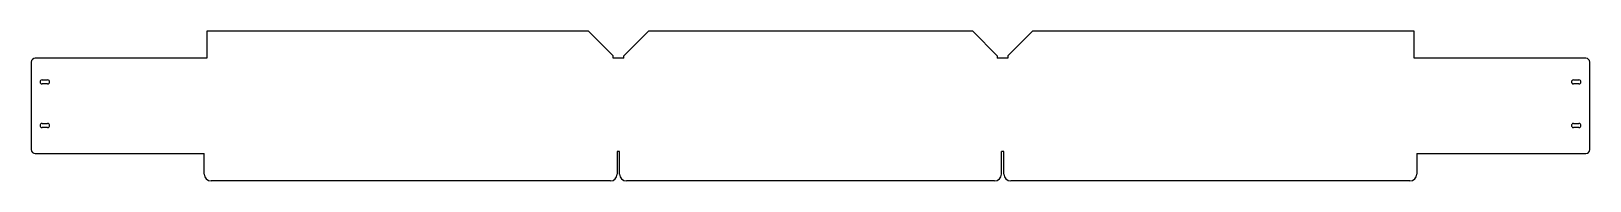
# Model space of a CAD drawing. Header units: millimetres. Extents: x 0 to 1141, y 0 to 110.
import ezdxf

# ---------------------------------------------------------------- set-up
doc = ezdxf.new("R2010")
doc.units = ezdxf.units.MM

msp = doc.modelspace()

# ---------------------------------------------------------------- linework, layer by layer
at = {"color": 7, "linetype": 'Continuous', "lineweight": 25}
for p, q in [((128.5, 109.8), (128.5, 90)), ((407.9, 109.8), (128.5, 109.8)), ((425.9, 91.8), (407.9, 109.8)), ((451.7, 109.8), (433.7, 91.8)), ((689.1, 109.8), (451.7, 109.8)), ((707.1, 91.8), (689.1, 109.8)), ((732.9, 109.8), (714.9, 91.8)), ((1012.3, 109.8), (732.9, 109.8)), ((1012.3, 90), (1012.3, 109.8)), ((425.9, 90), (425.9, 91.8)), ((433.7, 90), (433.7, 91.8)), ((707.1, 91.8), (707.1, 90)), ((714.9, 91.8), (714.9, 90)), ((0, 87), (0, 23)), ((128.5, 90), (3, 90)), ((433.7, 90), (425.9, 90)), ((714.9, 90), (707.1, 90)), ((1137.8, 90), (1012.3, 90)), ((1140.8, 23), (1140.8, 87)), ((8, 74.1), (12, 74.1)), ((12, 71.1), (8, 71.1)), ((1128.8, 74.1), (1132.8, 74.1)), ((1132.8, 71.1), (1128.8, 71.1)), ((8, 42.1), (12, 42.1)), ((12, 39.1), (8, 39.1)), ((1128.8, 42.1), (1132.8, 42.1)), ((1132.8, 39.1), (1128.8, 39.1)), ((3, 20), (126.7, 20)), ((126.7, 5), (126.7, 20)), ((430.7, 21.5), (428.9, 21.5)), ((428.9, 21.5), (428.9, 5)), ((430.7, 5), (430.7, 21.5)), ((711.9, 21.5), (710.1, 21.5)), ((710.1, 5), (710.1, 21.5)), ((711.9, 5), (711.9, 21.5)), ((1014.1, 20), (1137.8, 20)), ((1014.1, 20), (1014.1, 5)), ((423.9, 0), (131.7, 0)), ((705.1, 0), (435.7, 0)), ((1009.1, 0), (716.9, 0))]:
    msp.add_line(p, q, dxfattribs=at)
for centre, radius, start, end in [((3, 87), 3, 90, 180), ((1137.8, 87), 3, 0, 90), ((8, 72.6), 1.5, 90, 270), ((12, 72.6), 1.5, 270, 90), ((1128.8, 72.6), 1.5, 90, 270), ((1132.8, 72.6), 1.5, 270, 90), ((8, 40.6), 1.5, 90, 270), ((12, 40.6), 1.5, 270, 90), ((1128.8, 40.6), 1.5, 90, 270), ((1132.8, 40.6), 1.5, 270, 90), ((3, 23), 3, 180, 270), ((1137.8, 23), 3, 270, 0), ((131.7, 5), 5, 180, 270), ((423.9, 5), 5, 270, 0), ((435.7, 5), 5, 180, 270), ((705.1, 5), 5, 270, 0), ((716.9, 5), 5, 180, 270), ((1009.1, 5), 5, 270, 0)]:
    msp.add_arc(centre, radius, start, end, dxfattribs=at)

doc.saveas('drawing.dxf')
